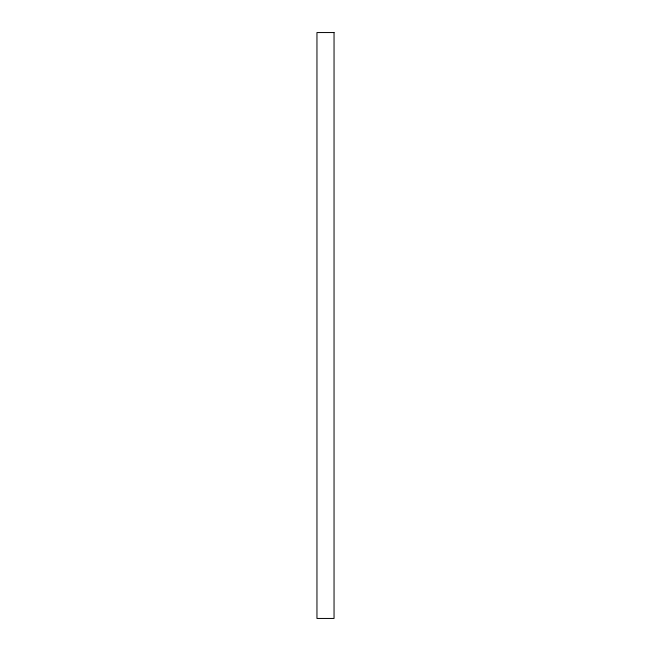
<?xml version="1.0" encoding="UTF-8"?>
<svg xmlns="http://www.w3.org/2000/svg" width="651" height="651" viewBox="0 0 651 651"><rect width="100%" height="100%" fill="white"/><g stroke="black" fill="none" stroke-linecap="round" stroke-linejoin="round"><path stroke-width="0.98" d="M334.044 32.55L316.956 32.55L316.956 618.45L334.044 618.45L334.044 32.55"/></g></svg>
